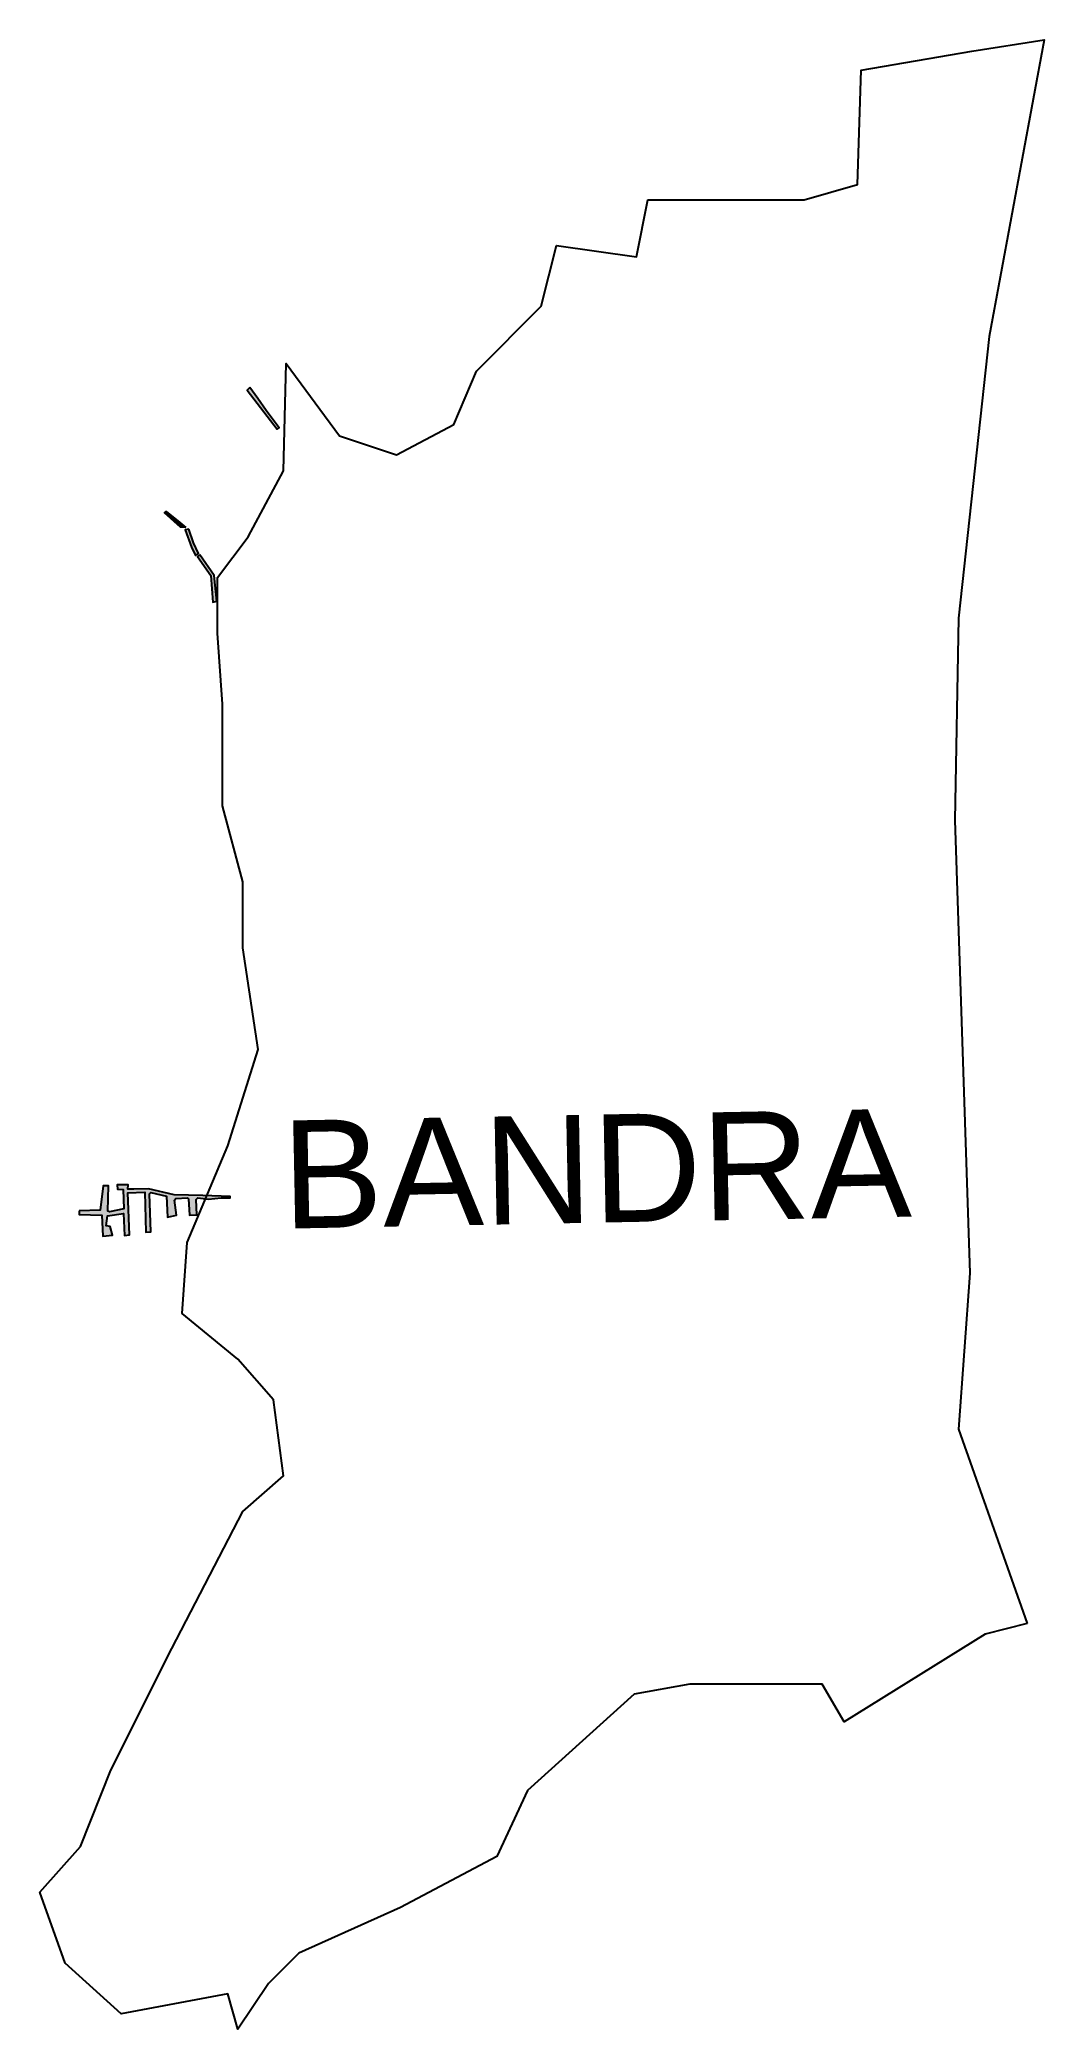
# Model space of a CAD drawing. Header units: metres. Extents: x 270268 to 273055, y 2106718 to 2112242.
import ezdxf

# ---------------------------------------------------------------- set-up
doc = ezdxf.new("R2010")
doc.units = ezdxf.units.M
doc.header["$MEASUREMENT"] = 0
for name, color, linetype in [('BACKWATER', 220, 'Continuous'), ('village', 3, 'Continuous'), ('VILLAGE NAME', 250, 'Continuous')]:
    doc.layers.add(name, color=color, linetype=linetype)
doc.styles.get("Standard").update_dxf_attribs({"font": 'arial.ttf'})

msp = doc.modelspace()

# ---------------------------------------------------------------- hatches: boundary and pattern name
h = msp.add_hatch()
h.set_pattern_fill('ESCHER', color=256, scale=0.8)
h.paths.add_polyline_path([(270377, 2108990.1), (270377, 2108980.2), (270440.1, 2108978.3), (270442.6, 2108919.7), (270469.8, 2108922.6), (270463.5, 2108946.5), (270452.5, 2108948.7), (270455.5, 2108976.9), (270500.6, 2108982.7), (270502.8, 2108921.9), (270517.2, 2108924), (270512.3, 2109040.3), (270559.3, 2109042.5), (270562.2, 2108931.4), (270576.3, 2108931.7), (270572.4, 2109037.5), (270576.4, 2109040.8), (270619.8, 2109031.3), (270622.7, 2108972.7), (270647.1, 2108978.4), (270642, 2109019.8), (270645.9, 2109024.5), (270677.9, 2109026.4), (270680.8, 2109023.6), (270683.8, 2108978.1), (270703.6, 2108979.6), (270702.3, 2109021.5), (270706.9, 2109026.7), (270736.3, 2109023), (270771.5, 2109026.6), (270796, 2109026), (270796.6, 2109030.6), (270720.7, 2109032.6), (270641.1, 2109034.8), (270569.4, 2109051.6), (270529, 2109050.9), (270512.6, 2109050.6), (270513, 2109062.1), (270482.2, 2109062.5), (270483.4, 2109050.1), (270499.6, 2109049.3), (270501.5, 2108996.2), (270461.7, 2108987.9), (270456.4, 2108989.6), (270458.5, 2109059.4), (270444.1, 2109059.5), (270435.7, 2108992.6)])
at = {"layer": 'BACKWATER'}
h = msp.add_hatch(dxfattribs=at)
h.set_pattern_fill('ESCHER', color=256, scale=2)
h.paths.add_polyline_path([(270851.1, 2111277), (270843.8, 2111269.2), (270926.8, 2111160.8), (270932.1, 2111164.3), (270896.3, 2111213.1), (270872.8, 2111246.3)])
h = msp.add_hatch(dxfattribs=at)
h.set_pattern_fill('ESCHER', color=256, scale=2)
h.paths.add_polyline_path([(270658.7, 2110888.6), (270673.5, 2110887.7), (270651.2, 2110906.4), (270618.8, 2110932.6), (270613.7, 2110928.4)])
h = msp.add_hatch(dxfattribs=at)
h.set_pattern_fill('ESCHER', color=256, scale=2)
h.paths.add_polyline_path([(270694.8, 2110845.8), (270681.1, 2110883.2), (270671.8, 2110881.9), (270688.9, 2110833.6), (270700.4, 2110810.4), (270708.4, 2110815.6)])
h = msp.add_hatch(dxfattribs=at)
h.set_pattern_fill('ESCHER', color=256, scale=2)
h.paths.add_polyline_path([(270712.4, 2110812.3), (270705.8, 2110807.8), (270742.3, 2110754.7), (270748.5, 2110680.6), (270759.1, 2110683.2), (270752.2, 2110754.8)])
h = msp.add_hatch(dxfattribs=at)
h.set_pattern_fill('ESCHER', color=256, scale=0.8)
h.paths.add_polyline_path([(270377, 2108990.1), (270377, 2108980.2), (270440.1, 2108978.3), (270442.6, 2108919.7), (270469.8, 2108922.6), (270463.5, 2108946.5), (270452.5, 2108948.7), (270455.5, 2108976.9), (270500.6, 2108982.7), (270502.8, 2108921.9), (270517.2, 2108924), (270512.3, 2109040.3), (270559.3, 2109042.5), (270562.2, 2108931.4), (270576.3, 2108931.7), (270572.4, 2109037.5), (270576.4, 2109040.8), (270619.8, 2109031.3), (270622.7, 2108972.7), (270647.1, 2108978.4), (270642, 2109019.8), (270645.9, 2109024.5), (270677.9, 2109026.4), (270680.8, 2109023.6), (270683.8, 2108978.1), (270703.6, 2108979.6), (270702.3, 2109021.5), (270706.9, 2109026.7), (270736.3, 2109023), (270771.5, 2109026.6), (270796, 2109026), (270796.6, 2109030.6), (270720.7, 2109032.6), (270641.1, 2109034.8), (270569.4, 2109051.6), (270529, 2109050.9), (270512.6, 2109050.6), (270513, 2109062.1), (270482.2, 2109062.5), (270483.4, 2109050.1), (270499.6, 2109049.3), (270501.5, 2108996.2), (270461.7, 2108987.9), (270456.4, 2108989.6), (270458.5, 2109059.4), (270444.1, 2109059.5), (270435.7, 2108992.6)])
h = msp.add_hatch(dxfattribs=at)
h.set_pattern_fill('ESCHER', color=256, scale=5)
h.paths.add_polyline_path([(270377, 2108990.1), (270377, 2108980.2), (270440.1, 2108978.3), (270442.6, 2108919.7), (270469.8, 2108922.6), (270463.5, 2108946.5), (270452.5, 2108948.7), (270455.5, 2108976.9), (270500.6, 2108982.7), (270502.8, 2108921.9), (270517.2, 2108924), (270512.3, 2109040.3), (270559.3, 2109042.5), (270562.2, 2108931.4), (270576.3, 2108931.7), (270572.4, 2109037.5), (270576.4, 2109040.8), (270619.8, 2109031.3), (270622.7, 2108972.7), (270647.1, 2108978.4), (270642, 2109019.8), (270645.9, 2109024.5), (270677.9, 2109026.4), (270680.8, 2109023.6), (270683.8, 2108978.1), (270703.6, 2108979.6), (270702.3, 2109021.5), (270706.9, 2109026.7), (270736.3, 2109023), (270771.5, 2109026.6), (270796, 2109026), (270796.6, 2109030.6), (270720.7, 2109032.6), (270641.1, 2109034.8), (270569.4, 2109051.6), (270529, 2109050.9), (270512.6, 2109050.6), (270513, 2109062.1), (270482.2, 2109062.5), (270483.4, 2109050.1), (270499.6, 2109049.3), (270501.5, 2108996.2), (270461.7, 2108987.9), (270456.4, 2108989.6), (270458.5, 2109059.4), (270444.1, 2109059.5), (270435.7, 2108992.6)])

# ---------------------------------------------------------------- linework, layer by layer
at = {"layer": 'BACKWATER', "flags": 128}
for points in [[(270851.1, 2111277), (270843.8, 2111269.2), (270926.8, 2111160.8), (270932.1, 2111164.3), (270896.3, 2111213.1), (270872.8, 2111246.3)], [(270673.5, 2110887.7), (270658.7, 2110888.6), (270613.7, 2110928.4), (270618.8, 2110932.6), (270651.2, 2110906.4)], [(270681.1, 2110883.2), (270671.8, 2110881.9), (270688.9, 2110833.6), (270700.4, 2110810.4), (270708.4, 2110815.6), (270694.8, 2110845.8)], [(270377, 2108990.1), (270377, 2108980.2), (270440.1, 2108978.3), (270442.6, 2108919.7), (270469.8, 2108922.6), (270463.5, 2108946.5), (270452.5, 2108948.7), (270455.5, 2108976.9), (270500.6, 2108982.7), (270502.8, 2108921.9), (270517.2, 2108924), (270512.3, 2109040.3), (270559.3, 2109042.5), (270562.2, 2108931.4), (270576.3, 2108931.7), (270572.4, 2109037.5), (270576.4, 2109040.8), (270619.8, 2109031.3), (270622.7, 2108972.7), (270647.1, 2108978.4), (270642, 2109019.8), (270645.9, 2109024.5), (270677.9, 2109026.4), (270680.8, 2109023.6), (270683.8, 2108978.1), (270703.6, 2108979.6), (270702.3, 2109021.5), (270706.9, 2109026.7), (270736.3, 2109023), (270771.5, 2109026.6), (270796, 2109026), (270796.6, 2109030.6), (270720.7, 2109032.6), (270641.1, 2109034.8), (270569.4, 2109051.6), (270529, 2109050.9), (270512.6, 2109050.6), (270513, 2109062.1), (270482.2, 2109062.5), (270483.4, 2109050.1), (270499.6, 2109049.3), (270501.5, 2108996.2), (270461.7, 2108987.9), (270456.4, 2108989.6), (270458.5, 2109059.4), (270444.1, 2109059.5), (270435.7, 2108992.6), (270377, 2108990.1)]]:
    msp.add_lwpolyline(points, close=True, dxfattribs=at)
msp.add_lwpolyline([(270712.4, 2110812.3), (270705.8, 2110807.8), (270742.3, 2110754.7), (270748.5, 2110680.6), (270759.1, 2110683.2), (270752.2, 2110754.8), (270712.4, 2110812.3)], dxfattribs=at)
at = {"layer": 'village', "color": 3, "true_color": 0x00ff00}
msp.add_polyline3d([(273008, 2107844.8, 0), (272891.7, 2107814.5, 0), (272500.5, 2107571.3, 0), (272438.8, 2107676.3, 0), (272072.3, 2107676.3, 0), (271917.3, 2107648.1, 0), (271621.2, 2107380.3, 0), (271536.7, 2107197, 0), (271268.8, 2107056.1, 0), (270986.9, 2106929.2, 0), (270902.3, 2106844.6, 0), (270817.7, 2106717.8, 0), (270789.5, 2106816.4, 0), (270493.5, 2106760, 0), (270338.4, 2106901, 0), (270268, 2107098.4, 0), (270380.7, 2107225.2, 0), (270465.3, 2107436.7, 0), (270634.5, 2107775, 0), (270831.8, 2108155.6, 0), (270944.6, 2108254.3, 0), (270916.4, 2108465.7, 0), (270817.7, 2108578.5, 0), (270662.7, 2108705.4, 0), (270676.8, 2108902.7, 0), (270789.5, 2109170.6, 0), (270874.1, 2109438.4, 0), (270831.8, 2109720.4, 0), (270831.8, 2109903.6, 0), (270775.4, 2110115.1, 0), (270775.4, 2110397, 0), (270761.3, 2110594.3, 0), (270761.3, 2110749.4, 0), (270845.9, 2110862.2, 0), (270944.6, 2111045.4, 0), (270951.4, 2111343.6, 0), (271099.4, 2111142.7, 0), (271258, 2111089.9, 0), (271416.6, 2111174.4, 0), (271480, 2111322.5, 0), (271659.7, 2111502.2, 0), (271702, 2111671.4, 0), (271924.1, 2111639.6, 0), (271955.8, 2111798.2, 0), (272389.2, 2111798.2, 0), (272537.3, 2111840.5, 0), (272547.8, 2112157.7, 0), (272854.4, 2112210.6, 0), (273055.3, 2112242.3, 0), (272902.3, 2111418.3, 0), (272817.7, 2110635.9, 0), (272807.1, 2110075.6, 0), (272849.4, 2108817.5, 0), (272817.7, 2108384, 0)], close=True, dxfattribs=at)

# ---------------------------------------------------------------- texts
at = {"layer": 'VILLAGE NAME', "insert": (270936.8, 2109240.7), "char_height": 300, "attachment_point": 1, "rotation": 1.1028}
msp.add_mtext_dynamic_manual_height_columns('{\\fArial|b0|i0|c0|p34;BANDRA}', width=2578.433, gutter_width=1928.7, heights=[0], dxfattribs=at)

doc.saveas('drawing.dxf')
